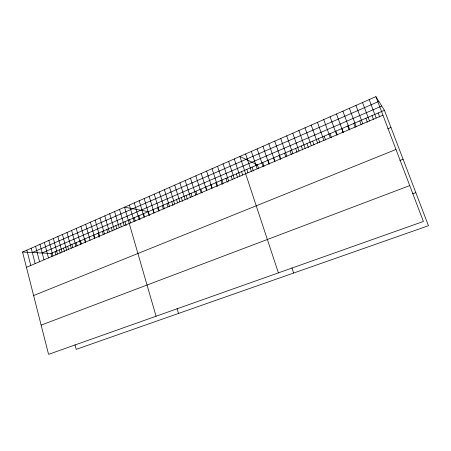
<?xml version="1.0" encoding="UTF-8"?>
<svg xmlns="http://www.w3.org/2000/svg" width="451" height="451" viewBox="0 0 451 451"><rect width="100%" height="100%" fill="white"/><g stroke="black" fill="none" stroke-linecap="round" stroke-linejoin="round"><path stroke-width="0.68" d="M375.897 96.655L423.388 221.464L48.567 354.345L22.55 252.036L375.897 96.655L384.41 110.309L428.45 225.72L76.202 349.356L74.996 344.761M32.337 252.526L378.857 101.407M41.999 253.005L381.749 106.041M22.55 252.036L50.991 253.451L384.41 110.309M26.44 267.325L382.944 115.174M387.821 128.789L390.961 127.475M33.611 295.54L395.995 149.467M399.885 160.494L403.081 159.231M41.131 325.12L409.739 185.598M412.569 193.845L415.822 192.628M378.186 112.981L379.686 116.933M369.194 99.603L376.168 118.066M372.007 115.636L373.49 119.571M362.542 102.529L369.454 120.93M365.874 118.269L367.345 122.193M355.946 105.433L362.79 123.777M359.785 120.879L361.245 124.797M349.401 108.308L356.177 126.596M353.742 123.478L355.191 127.379M342.907 111.166L349.621 129.398M347.744 126.049L349.175 129.944M336.469 113.996L343.115 132.171M341.79 128.608L343.211 132.493M335.877 131.145L337.286 135.018M330.076 116.809L336.66 134.928M330.008 133.665L331.4 137.527M323.733 119.594L330.256 137.656M324.179 136.168L325.566 140.019M317.448 122.362L323.908 140.368M318.395 138.649L319.765 142.488M311.201 125.107L317.605 143.057M312.65 141.118L314.065 145.098M305.011 127.83L311.348 145.729M306.951 143.565L308.349 147.533M298.866 130.531L305.147 148.379M301.285 145.994L302.677 149.957M292.767 133.214L298.985 151.006M295.664 148.407L297.04 152.359M286.712 135.875L292.879 153.611M290.083 150.809L291.447 154.744M280.708 138.513L286.813 156.198M284.536 153.188L285.669 156.458M274.749 141.135L280.798 158.769M279.034 155.55L280.375 159.462M268.835 143.734L274.828 161.317M273.571 157.895L274.901 161.802M268.142 160.223L269.461 164.119M262.967 146.316L268.903 163.843M262.753 162.54L264.06 166.425M257.138 148.881L263.023 166.351M258.694 168.708L257.397 164.84L239.921 156.452L278.397 272.866M291.91 267.832L293.652 273.035M251.359 151.423L257.188 168.843M252.081 167.118L253.366 170.98M245.62 153.943L251.393 171.318M246.804 169.39L247.909 172.727M241.561 171.639L242.655 174.971M234.266 158.938L239.938 176.206M236.352 173.872L237.44 177.198M228.657 161.402L234.278 178.624M231.177 176.093L232.259 179.408M223.087 163.854L228.657 181.02M226.041 178.303L227.327 182.266M217.557 166.284L223.076 183.405M220.939 180.49L222.213 184.448M212.066 168.702L217.534 185.767M215.871 182.666L217.134 186.613M206.614 171.098L212.038 188.112M210.837 184.825L211.88 188.106M205.836 186.973L206.874 190.243M201.208 173.477L206.575 190.446M200.87 189.11L202.104 193.022M195.835 175.839L201.157 192.757M195.937 191.224L196.952 194.477M190.502 178.184L195.779 195.052M191.032 193.332L192.041 196.574M185.209 180.513L190.435 197.329M186.162 195.418L187.368 199.303M179.949 182.824L185.135 199.596M181.325 197.499L182.52 201.371M174.734 185.119L179.87 201.839M176.521 199.562L177.547 202.922M169.553 187.396L174.644 204.072M171.746 201.608L172.97 205.628M164.406 189.657L169.452 206.287M167.005 203.649L168.014 206.986M159.299 191.906L164.299 208.486M162.292 205.667L163.296 209.005M154.225 194.133L159.18 210.673M157.608 207.68L158.605 211.006M149.185 196.348L154.101 212.838M152.957 209.676L153.943 212.99M149.512 215.629L148.334 211.66L124.515 207.201L156.074 316.23M177.063 308.563L178.506 313.445M144.185 198.553L149.055 214.992M143.604 213.695L144.574 216.987M139.212 200.734L144.044 217.134M138.902 215.713L140.058 219.654M134.28 202.905L139.071 219.254M134.235 217.715L135.193 220.996M129.381 205.058L134.127 221.362M129.595 219.705L130.542 222.98M124.989 221.683L126.117 225.601M119.538 209.388L124.2 225.601M120.411 223.651L121.342 226.904M114.593 211.564L119.216 227.727M115.862 225.601L116.786 228.849M109.683 213.718L114.266 229.841M111.341 227.546L112.299 230.929M104.812 215.866L109.356 231.938M106.848 229.474L107.8 232.846M99.97 217.991L104.474 234.018M102.388 231.386L103.33 234.751M95.167 220.105L99.626 236.087M97.957 233.291L99.079 237.316M90.392 222.208L94.811 238.145M93.549 235.18L94.479 238.528M85.651 224.288L90.093 240.4M84.822 238.929L85.735 242.26M80.943 226.363L85.29 242.21M80.504 240.783L81.406 244.104M76.264 228.415L80.577 244.222M76.208 242.627L77.104 245.942M71.619 230.461L75.892 246.218M71.94 244.459L72.831 247.762M67.007 232.485L71.241 248.202M67.695 246.28L68.58 249.578M62.43 234.503L66.624 250.175M63.484 248.089L64.358 251.376M57.875 236.504L62.041 252.132M59.295 249.888L60.163 253.169M53.359 238.489L57.486 254.076M55.129 251.675L55.997 254.945M48.866 240.462L52.959 256.005M50.991 253.451L51.854 256.715M44.407 242.424L48.466 257.921M39.976 244.374L44.001 259.827M35.578 246.308L39.564 261.721M31.209 248.23L35.161 263.604M26.863 250.142L30.786 265.47"/></g></svg>
